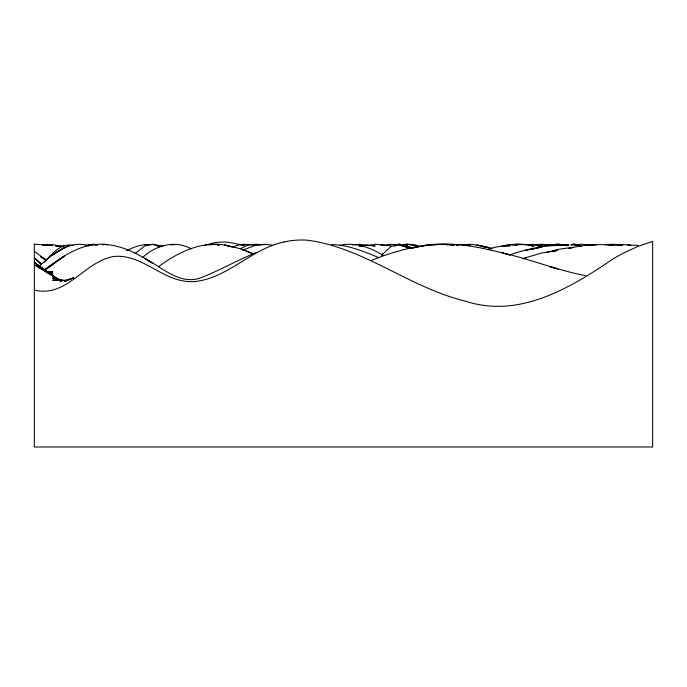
<?xml version="1.0" encoding="UTF-8"?>
<svg xmlns="http://www.w3.org/2000/svg" width="687" height="687" viewBox="0 0 687 687"><rect width="100%" height="100%" fill="white"/><g stroke="black" fill="none" stroke-linecap="round" stroke-linejoin="round"><path stroke-width="1.03" d="M381.852 254.911L391.109 246.487L399.044 244.117L406.979 247.466L399.044 244.168L406.979 246.685L399.044 244.666L406.979 246.126L402.015 245.826M381.852 255.032L383.174 253.46L381.732 254.98M44.243 262.236C51.714 254.396 61.109 241.927 73.552 245.654M135.03 253.537L145.129 245.688L153.064 244.392L160.002 246.934M39.451 266.067C52.126 254.164 69.928 239.188 88.589 246.006M142.75 257.436C155.382 245.353 175.262 239.737 191.149 248.84M45.205 269.398C62.431 256.157 82.603 242.271 105.454 244.409C122.784 245.774 138.731 254.19 153.064 263.49L145.129 258.69C162.312 267.363 179.908 285.466 200.673 277.823C219.634 270.532 237.281 260.133 256.217 252.644M48.545 267.475L52.719 264.306L51.087 265.483M45.376 269.587L49.455 266.65M45.205 269.939L64.458 256.053L43.977 270.146M158.62 266.728C179.23 251.098 206.272 238.501 232.412 246.959L240.347 244.546L244.314 245.371L228.445 242.279A53.019 53.019 0 0 0 212.575 243.164L204.64 245.396M64.458 247.724L52.719 254.808L64.458 247.724L69.189 245.706M242.726 250.223L256.217 244.958L264.151 244.271L272.086 245.079M232.412 246.959L224.477 245.01L240.347 248.694L248.282 244.847L256.217 244.538M126.88 250.618C133.664 246.899 141.299 244.426 149.096 244.555L145.129 244.821L153.064 244.28L162.982 246.178M127.67 250.274L129.259 249.475L126.88 250.523M73.552 277.685L64.458 281.507L73.552 278.003L64.458 280.691L68.502 280.502M411.384 248.419C443.295 238.801 478.753 246.59 510.132 254.963L502.197 252.928C530.355 259.085 557.148 270.3 585.513 275.624M371.272 260.493C397.618 249.759 425.949 242.58 454.588 244.804M555.757 245.56L557.741 244.787L562.696 245.585L565.676 244.486L568.647 245.225L566.663 245.645M571.627 244.873L573.611 244.091L577.578 244.821L573.611 244.332L570.631 244.873M555.757 245.68L557.741 244.941L550.794 245.594M571.627 245.01L573.611 244.289L579.562 244.993M523.022 258.492L541.871 252.945L557.741 250.36L551.79 251.725M563.692 245.457L565.676 244.787L558.729 245.62M510.132 254.688C525.503 249.664 541.493 245.611 557.741 245.465M487.315 249.613L494.262 247.44L502.197 245.972L510.132 245.783L502.197 246.152L510.132 244.787L518.067 244.77L516.083 245.079M524.018 258.656L526.002 258.037L524.018 258.613M568.647 248.496C583.143 244.847 598.575 243.748 613.448 245.345L605.35 244.606L613.448 244.228L622.542 245.328L613.448 244.838L622.542 244.417L630.889 245.371L627.849 245.096L638.103 245.362M86.605 245.731L89.585 244.864L92.556 244.958M546.826 252.567L557.741 249.415L573.611 247.183L569.643 248.316M539.888 245.362L541.871 244.812L533.936 244.718L541.871 246.813L533.936 244.435L526.002 244.46L533.936 246.315C523.7 243.284 512.528 243.662 502.197 246.066M359.37 246.384L367.305 244.873L375.239 246.006L372.26 245.937M394.08 246.178L397.06 245.405M283.989 242.022C251.442 248.711 228.144 278.003 194.722 281.584A46.639 46.639 0 0 1 188.77 281.567C162.621 280.244 143.729 256.114 117.357 256.251A35.381 35.381 0 0 0 111.406 256.981C83.342 263.224 66.278 297.789 34.35 290.086M414.914 247.552L426.816 245.156L437.722 244.563M85.617 245.225L93.552 244.22L97.52 244.993M545.839 245.628L549.806 244.727L553.774 245.577M384.162 245.396L391.109 244.314L399.044 244.941M539.888 244.958L551.79 244.898M368.292 245.611L375.239 244.203L383.174 245.173L381.191 245.465M515.087 244.993L518.067 244.392L520.05 244.873M587.497 245.268L596.419 244.941M381.191 245.199L383.174 244.83L391.109 245.86M403.011 244.881L406.979 244.151L414.914 244.812L418.881 245.929M102.475 244.821L105.454 244.297L107.438 244.993M587.497 245.448L589.48 245.122L581.546 244.177L573.611 244.77L581.546 246.272L573.611 244.606M352.422 244.993L359.37 244.289L369.288 245.663M456.572 244.958L462.523 244.426L470.458 245.19L467.478 245.044M339.533 245.457C354.724 241.781 370.396 247.363 383.174 255.47M240.347 244.744L244.314 244.186L248.282 244.924M547.822 245.697L549.806 245.414L541.871 244.744M552.777 244.898L557.741 244.203L565.676 244.95M246.298 244.675L256.217 244.778M536.908 244.855L541.871 244.203L548.81 245.113M252.249 244.632L256.217 244.151L260.184 244.976M360.357 246.281L363.337 245.955L359.37 246.135M476.28 245.388L478.392 245.173L492.278 248.419M512.116 244.924L518.067 244.332L526.002 244.77M170.917 244.958L176.868 244.383M549.806 244.873L557.741 244.211L564.68 245.457M399.044 244.89L406.979 244.254L417.885 246.384M208.608 244.881L216.542 244.374L218.526 244.83M96.524 244.89L93.552 244.589L97.52 244.46M42.517 245.07L52.719 244.641L62.5 246.461M256.217 244.838L264.151 244.735M66.476 280.227L52.719 280.305L64.458 280.614L52.719 278.501L61.521 280.682M55.922 246.032L64.458 246.083M42.517 245.474L52.719 245.551L34.35 244.203M568.647 244.95L565.676 244.89L568.647 245.482M407.966 247.844L412.93 247.973M402.015 245.731L406.979 245.86L410.508 248.162L406.979 245.972L412.269 248.462M331.598 244.581C348.318 244.821 363.998 251.545 379.207 257.814M464.506 244.898L462.523 244.804L470.458 244.246L478.392 245.25L486.327 247.578L478.392 245.353L486.327 246.994L491.282 248.926M93.552 244.589L97.52 244.838M55.922 246.229L59.125 246.453M61.255 246.599L63.393 246.753M407.966 247.93L411.934 248.35M46.596 271.915L52.719 273.228L46.596 272L52.719 273.787L46.596 271.949L52.719 272.61L46.596 271.846M456.572 245.113L458.555 245.371M219.514 244.967L216.542 244.572L218.526 244.976M412.93 248.144L406.979 246.573L411.934 248.531M240.347 248.694L252.249 253.503L246.298 251.013M62.5 280.7L52.719 277.136L60.542 280.631M45.462 271.511L52.719 274.697L48.184 272.739M48.184 272.885L52.719 275.255L34.35 262.486L61.1 281.558L34.35 262.451M60.842 280.502L52.719 276.26L60.842 281.12M52.719 275.762L34.35 264.77L60.842 280.966M40.473 256.483L46.596 260.476M40.473 256.637L46.596 260.794M34.35 251.322L46.038 259.995M41.418 264.169L34.35 257.84L41.418 264.392M34.35 257.616L40.911 263.842M34.35 244.108L34.35 446.997L652.65 446.997L652.65 241.403L637.974 246.384L622.542 253.537A257.29 257.29 0 0 0 613.448 258.664C570.047 288.162 518.908 319.103 464.506 300.889C409.658 287.535 364.179 247.895 307.793 240.235A79.314 79.314 0 0 0 283.98 241.996M541.871 246.848L535.92 248.436L541.871 246.882M533.936 248.857L526.002 250.094L533.936 248.857M450.62 244.692L446.653 244.675L454.588 244.958L450.62 244.692M52.719 271.846L46.596 271.734L52.719 271.846M557.741 268.892L549.806 266.711L557.741 268.926"/></g></svg>
